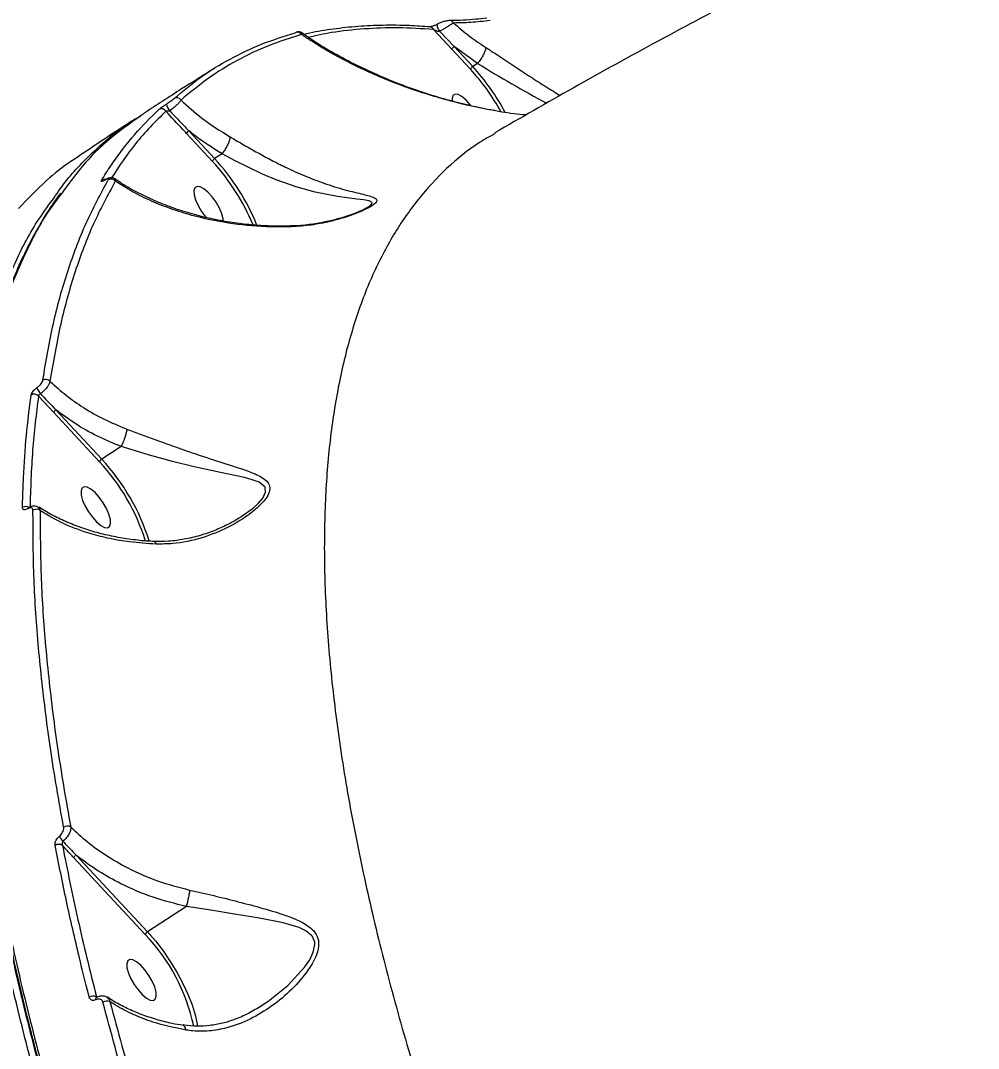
# Model space of a CAD drawing. Header units: millimetres. Extents: x -6521 to 6343, y -6174 to 4868.
# Drawn here: x -3785.7 to -3604.2, y 766 to 960.6 of the extents above; entities that cross this region are included whole.
import ezdxf

# ---------------------------------------------------------------- set-up
doc = ezdxf.new("R2010")
doc.units = ezdxf.units.MM
for name, color, linetype in [('DIKOM_ОБЪЕКТ', 7, 'Continuous'), ('DIKOM_РАЗМЕР_ЗОНА', 7, 'Continuous'), ('DIKOM_РАЗМЕР_ОБЪЕКТА', 7, 'Continuous')]:
    doc.layers.add(name, color=color, linetype=linetype)
doc.styles.add('style1', font='arial.ttf', dxfattribs={"width": 0.8})
doc.dimstyles.new('1-50', dxfattribs={"dimtxt": 300, "dimasz": 200, "dimexe": 100, "dimexo": 0, "dimgap": 100, "dimtad": 1, "dimtxsty": 'style1', "dimcen": 200, "dimclrd": 7, "dimclre": 7, "dimclrt": 7, "dimadec": 1, "dimazin": 2, "dimtfac": 1, "dimtmove": 0, "dimatfit": 2, "dimfxl": 0, "dimlwd": 25, "dimlwe": 18, "dimarcsym": 0})

# ---------------------------------------------------------------- blocks, each defined once
blk = doc.blocks.new('*D12')
at = {"layer": 'Defpoints', "color": 0, "transparency": 16777216}
for p in [(918.99, 3251.45), (5268.57, 3251.45), (-3684.78, -1936.75)]:
    blk.add_point(p, dxfattribs=at)
at = {"layer": 'DIKOM_РАЗМЕР_ОБЪЕКТА', "color": 7, "lineweight": 18, "transparency": 16777216}
for p, q in [((918.99, 3251.45), (5368.57, 3251.45)), ((-3684.78, -1936.75), (5368.57, -1936.75))]:
    blk.add_line(p, q, dxfattribs=at)
at = {"layer": 'DIKOM_РАЗМЕР_ОБЪЕКТА', "color": 7, "lineweight": 25, "transparency": 16777216}
blk.add_line((5268.57, -1736.75), (5268.57, 3051.45), dxfattribs=at)
at = {"layer": 'DIKOM_РАЗМЕР_ОБЪЕКТА', "color": 7, "transparency": 16777216}
for points in [[(5235.23, 3051.45), (5301.9, 3051.45), (5268.57, 3251.45)], [(5235.23, -1736.75), (5301.9, -1736.75), (5268.57, -1936.75)]]:
    blk.add_solid(points, dxfattribs=at)
at = {"layer": 'DIKOM_РАЗМЕР_ОБЪЕКТА', "color": 7, "transparency": 16777216, "insert": (5015.39, 711.25), "char_height": 300, "attachment_point": 5, "rotation": 90, "style": 'style1'}
blk.add_mtext('5150', dxfattribs=at)
blk = doc.blocks.new('*D13')
at = {"layer": 'Defpoints', "color": 0, "transparency": 16777216}
for p in [(1683.24, 4867.99), (-4359.52, -3960.36), (6242.61, -3960.36)]:
    blk.add_point(p, dxfattribs=at)
at = {"layer": 'DIKOM_РАЗМЕР_ЗОНА', "color": 7, "lineweight": 18, "transparency": 16777216}
for p, q in [((1683.24, 4867.99), (6342.61, 4867.99)), ((-4359.52, -3960.36), (6342.61, -3960.36))]:
    blk.add_line(p, q, dxfattribs=at)
at = {"layer": 'DIKOM_РАЗМЕР_ЗОНА', "color": 7, "lineweight": 25, "transparency": 16777216}
blk.add_line((6242.61, 4667.99), (6242.61, -3760.36), dxfattribs=at)
at = {"layer": 'DIKOM_РАЗМЕР_ЗОНА', "color": 7, "transparency": 16777216}
for points in [[(6209.28, 4667.99), (6275.95, 4667.99), (6242.61, 4867.99)], [(6209.28, -3760.36), (6275.95, -3760.36), (6242.61, -3960.36)]]:
    blk.add_solid(points, dxfattribs=at)
at = {"layer": 'DIKOM_РАЗМЕР_ЗОНА', "color": 7, "transparency": 16777216, "insert": (5989.44, 630.24), "char_height": 300, "attachment_point": 5, "rotation": 90, "style": 'style1'}
blk.add_mtext('8850', dxfattribs=at)

msp = doc.modelspace()

# ---------------------------------------------------------------- linework, layer by layer
at = {"layer": 'DIKOM_ОБЪЕКТ', "color": 7, "linetype": 'Continuous', "lineweight": 15}
for p, q in [((-3706.834, 959.875), (-3706.826, 959.879)), ((-3703.98, 955.178), (-3707.461, 958.94)), ((-3706.282, 958.54), (-3703.569, 955.703)), ((-3699.139, 952.512), (-3703.569, 955.703)), ((-3703.569, 955.703), (-3700.05, 951.92)), ((-3700.461, 951.395), (-3703.98, 955.178)), ((-3699.139, 952.512), (-3700.05, 951.92)), ((-3699.136, 952.514), (-3699.139, 952.512)), ((-3763.942, 942.004), (-3764.315, 941.76)), ((-3749.339, 933.956), (-3754.242, 939.225)), ((-3753.831, 939.75), (-3748.929, 934.48)), ((-3747.537, 935.384), (-3748.929, 934.48)), ((-3747.534, 935.387), (-3747.537, 935.384)), ((-3719.867, 925.311), (-3719.763, 925.384)), ((-3779.417, 886.385), (-3782.318, 889.523)), ((-3770.74, 877.057), (-3779.417, 886.385)), ((-3779.007, 886.909), (-3770.329, 877.581)), ((-3766.65, 879.972), (-3770.329, 877.581)), ((-3784.189, 868.398), (-3784.179, 868.404)), ((-3762.081, 787.562), (-3775.6, 802.093)), ((-3775.189, 802.618), (-3761.671, 788.086)), ((-3754.295, 792.878), (-3761.671, 788.086)), ((-3771.329, 775.766), (-3771.271, 775.722)), ((-3771.329, 775.766), (-3771.283, 775.68)), ((-3740.042, 774.144), (-3739.875, 774.244))]:
    msp.add_line(p, q, dxfattribs=at)
at = {"layer": 'DIKOM_ОБЪЕКТ', "color": 7, "linetype": 'Continuous', "lineweight": 15, "flags": 128}
for points in [[(-3704.318, 960.606), (-3704.345, 960.608), (-3704.378, 960.609)], [(-3733.709, 958.293), (-3733.552, 958.371), (-3733.484, 958.393)], [(-3700.372, 944.507), (-3700.516, 944.689), (-3701.313, 945.565), (-3702.098, 946.217), (-3702.808, 946.591), (-3703.385, 946.657), (-3703.781, 946.41), (-3703.966, 945.87), (-3703.968, 945.412)], [(-3719.763, 925.384), (-3719.259, 925.741), (-3719.076, 926.189), (-3719.691, 926.51), (-3720.726, 926.683), (-3722.018, 926.825), (-3725.671, 927.295), (-3729.889, 928.125), (-3733.469, 929.127), (-3737.259, 930.472), (-3739.848, 931.554), (-3742.472, 932.77), (-3745.034, 934.061), (-3747.533, 935.387), (-3747.534, 935.387), (-3747.534, 935.387)], [(-3769.713, 930.414), (-3769.669, 930.458), (-3769.633, 930.483)], [(-3747.236, 922.601), (-3747.287, 923.064), (-3747.552, 924.038), (-3748.019, 925.12), (-3748.651, 926.22), (-3749.395, 927.25), (-3750.192, 928.126), (-3750.977, 928.777), (-3751.687, 929.151), (-3752.263, 929.217), (-3752.66, 928.971), (-3752.845, 928.431), (-3752.803, 927.641), (-3752.538, 926.667), (-3752.071, 925.585), (-3751.439, 924.485), (-3750.695, 923.455), (-3750.549, 923.279)], [(-3743.91, 866.693), (-3741.652, 868.319), (-3740.641, 869.244), (-3739.823, 870.201), (-3739.272, 871.326), (-3739.391, 872.265), (-3740.517, 873.185), (-3741.814, 873.679), (-3743.305, 874.077), (-3747.792, 875.047), (-3752.784, 876.112), (-3756.944, 877.135), (-3761.253, 878.324), (-3763.955, 879.135), (-3766.643, 879.976), (-3766.645, 879.977), (-3766.645, 879.977)], [(-3769.804, 864.655), (-3769.227, 864.589), (-3768.831, 864.836), (-3768.646, 865.376), (-3768.687, 866.165), (-3768.953, 867.14), (-3769.42, 868.221), (-3770.051, 869.321), (-3770.796, 870.351), (-3771.593, 871.227), (-3772.378, 871.878), (-3773.087, 872.252), (-3773.664, 872.319), (-3774.061, 872.072), (-3774.246, 871.532), (-3774.204, 870.743), (-3773.938, 869.768), (-3773.471, 868.687), (-3772.84, 867.587), (-3772.095, 866.557), (-3771.299, 865.681), (-3770.513, 865.029), (-3769.804, 864.655)], [(-3739.875, 774.244), (-3738.841, 774.864), (-3735.067, 777.884), (-3731.846, 781.422), (-3730.925, 782.793), (-3730.238, 784.225), (-3729.95, 785.672), (-3729.979, 786.092), (-3730.419, 787.185), (-3730.591, 787.404), (-3731.644, 788.25), (-3732.948, 788.864), (-3735.926, 789.746), (-3740.409, 790.655), (-3745.155, 791.445), (-3749.684, 792.171), (-3754.285, 792.884), (-3754.289, 792.884), (-3754.289, 792.884)], [(-3761.671, 788.086), (-3760.168, 786.358), (-3758.714, 784.475), (-3757.339, 782.478), (-3756.075, 780.409), (-3754.947, 778.315), (-3753.981, 776.24), (-3753.198, 774.23), (-3752.614, 772.328), (-3752.242, 770.575), (-3752.18, 770.135)], [(-3761.145, 775.16), (-3760.568, 775.094), (-3760.172, 775.341), (-3759.987, 775.881), (-3760.029, 776.67), (-3760.294, 777.645), (-3760.761, 778.726), (-3761.392, 779.826), (-3762.137, 780.856), (-3762.934, 781.732), (-3763.719, 782.383), (-3764.428, 782.757), (-3765.005, 782.824), (-3765.402, 782.577), (-3765.587, 782.037), (-3765.545, 781.248), (-3765.28, 780.273), (-3764.812, 779.192), (-3764.181, 778.092), (-3763.437, 777.062), (-3762.64, 776.186), (-3761.855, 775.534), (-3761.145, 775.16)], [(-3771.406, 775.216), (-3771.41, 775.371), (-3771.39, 775.502), (-3771.347, 775.605), (-3771.282, 775.675), (-3771.258, 775.689)]]:
    msp.add_lwpolyline(points, dxfattribs=at)
at = {"layer": 'DIKOM_ОБЪЕКТ', "color": 7, "linetype": 'Continuous', "lineweight": 15}
for centre, radius, start, end in [((-3704.844, 959.916), 1.99, 181.17593, 223.73171), ((-3704.415, 959.764), 0.847, 27.37524, 83.4336), ((-3733.255, 957.484), 0.938, 31.52337, 104.16587), ((-3708.248, 958.56), 0.874, 25.7736, 83.33027), ((-3703.128, 954.934), 0.886, 119.87523, 164.02226), ((-3699.609, 951.152), 0.886, 119.86768, 164.02981), ((-3732.087, 922.682), 43.373, 28.26204, 42.38437), ((-3582.393, 1140.646), 221.41, 238.17879, 242.0916), ((-3731.396, 923.143), 41.895, 28.83076, 42.40369), ((-3756.116, 945.005), 0.988, 34.91862, 120.12569), ((-3755.735, 945.177), 2.363, 188.75673, 223.99117), ((-3759, 942.928), 0.994, 32.71398, 120.12999), ((-3753.39, 938.982), 0.886, 119.86072, 164.03677), ((-3748.489, 933.713), 0.885, 119.83504, 164.06245), ((-3780.016, 905.9), 42.229, 22.18057, 42.5944), ((-3779.722, 906.087), 41.228, 22.56908, 42.52863), ((-3769.85, 929.561), 0.967, 78.77965, 121.65721), ((-3768.563, 929.54), 1.036, 38.37053, 120.19667), ((-3780.912, 891.548), 1.115, 45.2316, 121.09315), ((-3783.133, 888.762), 1.115, 42.98661, 121.27329), ((-3779.829, 891.976), 2.908, 197.3531, 224.09452), ((-3778.566, 886.141), 0.886, 119.86768, 164.02981), ((-3769.888, 876.813), 0.886, 119.86474, 164.03275), ((-3799.242, 850.491), 38.963, 17.25641, 42.98666), ((-3799.892, 850.089), 40.37, 17.22262, 42.92238), ((-3784.715, 867.411), 1.169, 59.22243, 121.54512), ((-3784.019, 868.135), 0.314, 122.89813, 174.30462), ((-3782.736, 866.942), 1.158, 49.34267, 121.79983), ((-3776.839, 806.823), 1.272, 59.37242, 123.50112), ((-3775.44, 807.472), 3.179, 204.18687, 225.3716), ((-3778.446, 803.378), 1.256, 57.00832, 123.96737), ((-3774.748, 801.85), 0.886, 119.86386, 164.03363), ((-3761.23, 787.319), 0.885, 119.84809, 164.06555), ((-3788, 762.714), 35.906, 12.06916, 43.79077), ((-3771.949, 774.601), 1.32, 62.00885, 124.73079), ((-3769.339, 773.623), 1.355, 65.1888, 124.28502)]:
    msp.add_arc(centre, radius, start, end, dxfattribs=at)
for points, knots in [([(-3286.919, 1077.069), (-3288.065, 1076.946), (-3295.051, 1076.195), (-3307.86, 1074.511), (-3325.344, 1072), (-3342.809, 1069.15), (-3360.251, 1065.994), (-3377.666, 1062.524), (-3395.049, 1058.743), (-3412.395, 1054.651), (-3429.699, 1050.25), (-3446.957, 1045.54), (-3464.165, 1040.522), (-3481.316, 1035.197), (-3498.407, 1029.566), (-3515.433, 1023.631), (-3532.39, 1017.393), (-3549.271, 1010.853), (-3566.073, 1004.013), (-3582.791, 996.875), (-3599.42, 989.44), (-3615.956, 981.71), (-3632.394, 973.687), (-3648.729, 965.375), (-3664.954, 956.769), (-3680.685, 948.112), (-3690.943, 942.191), (-3695.881, 939.342)], [0, 0, 0, 0, 0.0080362, 0.0490173, 0.0900369, 0.131096, 0.172195, 0.213335, 0.2545162, 0.2957394, 0.3370053, 0.3783136, 0.4196653, 0.4610597, 0.5024977, 0.543979, 0.5855033, 0.6270709, 0.6686811, 0.7103338, 0.7520284, 0.7937648, 0.8355422, 0.8773598, 0.9192175, 0.9611138, 1, 1, 1, 1]), ([(-3708.148, 959.4), (-3709.449, 959.497), (-3712.459, 959.723), (-3717.008, 959.75), (-3721.813, 959.543), (-3726.44, 959.03), (-3729.823, 958.505), (-3731.616, 958.065), (-3731.972, 957.977)], [0, 0, 0, 0, 0.1527545, 0.3533166, 0.5531637, 0.7520657, 0.9507963, 1, 1, 1, 1]), ([(-3706.834, 959.876), (-3706.899, 959.841), (-3707.049, 959.76), (-3707.318, 959.643), (-3707.63, 959.531), (-3707.928, 959.452), (-3708.134, 959.429), (-3708.15, 959.43), (-3708.156, 959.43)], [0, 0, 0, 0, 0.1050319, 0.2418309, 0.4136102, 0.6312991, 0.8626528, 1, 1, 1, 1]), ([(-3704.378, 960.598), (-3704.438, 960.601), (-3704.743, 960.618), (-3705.27, 960.506), (-3705.999, 960.275), (-3706.546, 960.042), (-3706.802, 959.887), (-3706.868, 959.847)], [0, 0, 0, 0, 0.0842834, 0.4266698, 0.6937864, 0.9216424, 1, 1, 1, 1]), ([(-3703.663, 960.154), (-3703.854, 960.046), (-3704.205, 959.849), (-3704.955, 959.387), (-3705.653, 958.948), (-3706.069, 958.679), (-3706.282, 958.54)], [0, 0, 0, 0, 0.3312253, 0.6078014, 0.7983002, 1, 1, 1, 1]), ([(-3697.387, 961.095), (-3698.094, 961.007), (-3699.68, 960.81), (-3701.863, 960.658), (-3703.472, 960.589), (-3704.204, 960.616), (-3704.319, 960.62)], [0, 0, 0, 0, 0.2689534, 0.6038972, 0.9381699, 1, 1, 1, 1]), ([(-3696.722, 960.628), (-3697.997, 960.482), (-3700.565, 960.188), (-3702.625, 960.165), (-3703.663, 960.154)], [0, 0, 0, 0, 0.4964841, 1, 1, 1, 1]), ([(-3703.663, 960.154), (-3702.712, 959.327), (-3700.802, 957.665), (-3698.643, 956.235), (-3697.559, 955.516)], [0, 0, 0, 0, 0.4978651, 1, 1, 1, 1]), ([(-3756.612, 945.859), (-3754.944, 947.254), (-3751.608, 950.043), (-3746.058, 953.43), (-3740.145, 956.275), (-3735.855, 957.62), (-3733.709, 958.293)], [0, 0, 0, 0, 0.2490974, 0.4981939, 0.7490962, 1, 1, 1, 1]), ([(-3732.455, 957.974), (-3734.581, 957.308), (-3738.831, 955.977), (-3744.72, 953.153), (-3750.276, 949.773), (-3753.63, 946.971), (-3755.306, 945.57)], [0, 0, 0, 0, 0.2490977, 0.4981939, 0.749097, 1, 1, 1, 1]), ([(-3732.378, 958.274), (-3732.45, 958.319), (-3732.602, 958.415), (-3732.852, 958.467), (-3733.089, 958.472), (-3733.29, 958.445), (-3733.417, 958.407), (-3733.482, 958.387)], [0, 0, 0, 0, 0.1647301, 0.3477485, 0.5304435, 0.7588701, 1, 1, 1, 1]), ([(-3732.386, 958.264), (-3732.362, 958.223), (-3732.328, 958.166), (-3732.428, 958.015), (-3732.455, 957.974)], [0, 0, 0, 0, 0.7250645, 1, 1, 1, 1]), ([(-3695.722, 943.523), (-3697.33, 943.815), (-3700.933, 944.468), (-3707.453, 946.196), (-3715.173, 948.781), (-3723.343, 952.44), (-3728.97, 955.631), (-3731.862, 957.575), (-3732.455, 957.974)], [0, 0, 0, 0, 0.1129125, 0.2529155, 0.4820056, 0.7116974, 0.9408601, 1, 1, 1, 1]), ([(-3695.872, 943.562), (-3695.949, 943.574), (-3697.54, 943.824), (-3700.586, 944.494), (-3705.037, 945.608), (-3709.48, 946.971), (-3713.915, 948.557), (-3718.309, 950.377), (-3722.64, 952.413), (-3726.789, 954.651), (-3730.057, 956.607), (-3731.823, 957.865), (-3732.385, 958.266)], [0, 0, 0, 0, 0.0053435, 0.1105493, 0.2189632, 0.3318365, 0.4484647, 0.5684603, 0.6923324, 0.8185671, 0.9423154, 1, 1, 1, 1]), ([(-3707.461, 958.94), (-3709.712, 959.072), (-3714.216, 959.336), (-3720.645, 959.092), (-3726.336, 958.505), (-3729.746, 957.757), (-3731.201, 957.437)], [0, 0, 0, 0, 0.2664144, 0.5328282, 0.8007074, 1, 1, 1, 1]), ([(-3706.282, 958.54), (-3706.319, 958.533), (-3706.38, 958.521), (-3706.517, 958.525), (-3706.733, 958.564), (-3707.051, 958.685), (-3707.299, 958.826), (-3707.437, 958.924), (-3707.461, 958.94)], [0, 0, 0, 0, 0.0726868, 0.1228247, 0.2789793, 0.5490054, 0.9247486, 1, 1, 1, 1]), ([(-3697.559, 955.516), (-3697.561, 955.492), (-3697.569, 955.415), (-3697.616, 955.158), (-3697.773, 954.67), (-3698.118, 953.956), (-3698.587, 953.185), (-3698.945, 952.747), (-3699.136, 952.514)], [0, 0, 0, 0, 0.0343075, 0.1060963, 0.3220731, 0.5380495, 0.7540088, 1, 1, 1, 1]), ([(-3697.559, 955.516), (-3697.237, 955.311), (-3695.93, 954.476), (-3693.565, 952.924), (-3690.519, 950.904), (-3687.57, 948.98), (-3685.181, 947.443), (-3683.895, 946.702), (-3683.464, 946.454)], [0, 0, 0, 0, 0.0678161, 0.2756798, 0.4836923, 0.6899074, 0.8962549, 1, 1, 1, 1]), ([(-3749.076, 951.494), (-3751.118, 950.223), (-3755.552, 947.462), (-3759.936, 944.61), (-3762.301, 943.071)], [0, 0, 0, 0, 0.4604154, 1, 1, 1, 1]), ([(-3759.499, 943.788), (-3759.484, 943.802), (-3759.414, 943.865), (-3759.221, 944.019), (-3758.88, 944.269), (-3758.483, 944.546), (-3758.209, 944.727), (-3758.071, 944.817)], [0, 0, 0, 0, 0.0733819, 0.3225519, 0.5550548, 0.7773773, 1, 1, 1, 1]), ([(-3758.071, 944.817), (-3757.932, 944.908), (-3757.654, 945.091), (-3757.251, 945.371), (-3756.902, 945.625), (-3756.702, 945.781), (-3756.629, 945.845), (-3756.612, 945.859)], [0, 0, 0, 0, 0.2210875, 0.4418526, 0.6744858, 0.9251375, 1, 1, 1, 1]), ([(-3755.306, 945.57), (-3755.324, 945.536), (-3755.403, 945.389), (-3755.666, 945.054), (-3756.168, 944.549), (-3756.777, 944.019), (-3757.215, 943.697), (-3757.436, 943.535)], [0, 0, 0, 0, 0.0734884, 0.3198093, 0.5507439, 0.7734057, 1, 1, 1, 1]), ([(-3755.306, 945.57), (-3754.019, 944.392), (-3751.206, 941.817), (-3747.853, 939.735), (-3746.034, 938.606)], [0, 0, 0, 0, 0.4574522, 1, 1, 1, 1]), ([(-3779.637, 926.637), (-3778.875, 927.759), (-3776.408, 931.392), (-3771.335, 936.415), (-3766.512, 940.588), (-3763.437, 942.258), (-3762.928, 942.535)], [0, 0, 0, 0, 0.1667558, 0.5398678, 0.9238164, 1, 1, 1, 1]), ([(-3762.266, 943.018), (-3764.286, 941.623), (-3768.634, 938.619), (-3773.811, 933.566), (-3776.7, 929.559), (-3777.831, 927.991)], [0, 0, 0, 0, 0.3453645, 0.7436835, 1, 1, 1, 1]), ([(-3770.358, 930.384), (-3770.219, 930.61), (-3769.521, 931.737), (-3767.52, 934.75), (-3764.157, 939.164), (-3761.053, 942.246), (-3759.499, 943.788)], [0, 0, 0, 0, 0.0441417, 0.2207211, 0.6100168, 1, 1, 1, 1]), ([(-3758.164, 943.465), (-3760.146, 941.491), (-3763.903, 937.748), (-3766.995, 933.07), (-3768.456, 930.859)], [0, 0, 0, 0, 0.5273781, 1, 1, 1, 1]), ([(-3757.436, 943.535), (-3757.483, 943.516), (-3757.537, 943.493), (-3757.654, 943.46), (-3757.79, 943.434), (-3757.969, 943.427), (-3758.091, 943.443), (-3758.15, 943.461), (-3758.164, 943.465)], [0, 0, 0, 0, 0.1598946, 0.1864616, 0.3963496, 0.6399267, 0.9172005, 1, 1, 1, 1]), ([(-3754.242, 939.225), (-3754.471, 939.473), (-3755.779, 940.882), (-3757.086, 942.298), (-3758.164, 943.465)], [0, 0, 0, 0, 0.1757224, 1, 1, 1, 1]), ([(-3757.436, 943.535), (-3756.474, 942.512), (-3755.281, 941.243), (-3754.067, 939.992), (-3753.831, 939.75)], [0, 0, 0, 0, 0.8058675, 1, 1, 1, 1]), ([(-3689.955, 942.736), (-3691.51, 942.885), (-3693.478, 943.073), (-3695.333, 943.445), (-3695.722, 943.523)], [0, 0, 0, 0, 0.7903827, 1, 1, 1, 1]), ([(-3764.537, 941.614), (-3766.723, 940.198), (-3770.227, 937.929), (-3773.68, 935.589), (-3774.979, 934.71)], [0, 0, 0, 0, 0.6239496, 1, 1, 1, 1]), ([(-3747.537, 935.384), (-3749.45, 936.596), (-3751.627, 937.974), (-3753.592, 939.557), (-3753.831, 939.75)], [0, 0, 0, 0, 0.8785885, 1, 1, 1, 1]), ([(-3746.034, 938.606), (-3746.033, 938.585), (-3746.027, 938.452), (-3746.077, 938.11), (-3746.281, 937.489), (-3746.625, 936.756), (-3747.06, 936.01), (-3747.376, 935.595), (-3747.534, 935.387)], [0, 0, 0, 0, 0.0319352, 0.2048397, 0.4036301, 0.602423, 0.8011982, 1, 1, 1, 1]), ([(-3746.034, 938.606), (-3745.935, 938.548), (-3745.052, 938.037), (-3743.313, 937.027), (-3740.764, 935.582), (-3738.138, 934.165), (-3735.107, 932.641), (-3731.747, 931.129), (-3727.926, 929.67), (-3724.134, 928.511), (-3721.308, 927.847), (-3719.562, 927.411), (-3718.581, 927.084), (-3718.079, 926.676), (-3718.355, 926.081), (-3719.503, 925.26), (-3721.614, 924.257), (-3724.428, 923.252), (-3727.612, 922.409), (-3731.088, 921.773), (-3733.57, 921.628), (-3734.818, 921.555)], [0, 0, 0, 0, 0.0056307, 0.0501945, 0.096021, 0.1433431, 0.1917791, 0.2623059, 0.3349984, 0.4257388, 0.5191885, 0.5587275, 0.5987861, 0.6438221, 0.6799314, 0.716075, 0.7691291, 0.8232015, 0.8784515, 0.9388509, 1, 1, 1, 1]), ([(-3695.806, 939.211), (-3696.808, 938.668), (-3700.136, 936.866), (-3705.017, 932.755), (-3710.459, 926.949), (-3715.134, 920.195), (-3719.164, 912.461), (-3722.493, 903.709), (-3725.098, 893.954), (-3726.919, 883.404), (-3727.968, 872.116), (-3728.274, 860.159), (-3727.841, 847.341), (-3726.638, 833.671), (-3724.65, 819.178), (-3721.92, 804.171), (-3718.473, 788.714), (-3714.348, 772.877), (-3709.481, 756.413), (-3703.857, 739.353), (-3697.476, 721.744), (-3690.473, 703.958), (-3682.883, 686.059), (-3674.755, 668.111), (-3665.964, 649.841), (-3656.51, 631.299), (-3646.414, 612.544), (-3636.622, 595.289), (-3627.319, 579.558), (-3621.469, 570.116), (-3618.541, 565.391)], [0, 0, 0, 0, 0.0161443, 0.0536238, 0.0900464, 0.1264971, 0.1629199, 0.2003996, 0.2379099, 0.2753897, 0.3118389, 0.348316, 0.3847653, 0.4222704, 0.459806, 0.4973111, 0.5338203, 0.5703575, 0.6068668, 0.6444314, 0.6820267, 0.7195915, 0.7561918, 0.7928202, 0.8294208, 0.8670768, 0.9047634, 0.9424195, 0.9711827, 1, 1, 1, 1]), ([(-3774.965, 934.688), (-3775.36, 934.444), (-3777.415, 933.175), (-3781.213, 930.092), (-3784.335, 926.853), (-3786.075, 925.048)], [0, 0, 0, 0, 0.0956336, 0.4962905, 1, 1, 1, 1]), ([(-3781.488, 892.502), (-3780.869, 896.139), (-3779.632, 903.413), (-3776.845, 913.285), (-3773.429, 922.434), (-3770.533, 927.769), (-3769.084, 930.436)], [0, 0, 0, 0, 0.2485958, 0.4971902, 0.7485955, 1, 1, 1, 1]), ([(-3769.713, 930.414), (-3769.835, 930.347), (-3770.076, 930.215), (-3770.318, 930.144), (-3770.44, 930.178), (-3770.414, 930.29), (-3770.364, 930.375), (-3770.358, 930.384)], [0, 0, 0, 0, 0.2148042, 0.4259223, 0.6816861, 0.9641239, 1, 1, 1, 1]), ([(-3769.634, 930.484), (-3769.679, 930.458), (-3769.781, 930.398), (-3769.884, 930.351), (-3769.9, 930.346), (-3769.907, 930.343)], [0, 0, 0, 0, 0.2961322, 0.6777031, 1, 1, 1, 1]), ([(-3767.923, 930.673), (-3768.006, 930.723), (-3768.181, 930.83), (-3768.484, 930.874), (-3768.796, 930.85), (-3769.158, 930.737), (-3769.475, 930.586), (-3769.72, 930.428), (-3769.761, 930.402)], [0, 0, 0, 0, 0.1303466, 0.2748864, 0.4230025, 0.6122154, 0.9350333, 1, 1, 1, 1]), ([(-3769.084, 930.436), (-3769.052, 930.513), (-3768.994, 930.647), (-3769.133, 930.675), (-3769.366, 930.605), (-3769.597, 930.478), (-3769.713, 930.414)], [0, 0, 0, 0, 0.329245, 0.579794, 0.7886465, 1, 1, 1, 1]), ([(-3767.922, 930.654), (-3767.898, 930.646), (-3767.752, 930.599), (-3767.73, 930.4), (-3767.748, 930.214), (-3767.75, 930.184)], [0, 0, 0, 0, 0.1436864, 0.8609105, 1, 1, 1, 1]), ([(-3735.002, 921.707), (-3735.398, 921.693), (-3737.009, 921.638), (-3739.815, 921.751), (-3743.424, 922.047), (-3747.026, 922.565), (-3750.6, 923.289), (-3754.114, 924.223), (-3757.531, 925.361), (-3760.824, 926.697), (-3763.938, 928.23), (-3766.311, 929.568), (-3767.547, 930.443), (-3767.899, 930.692)], [0, 0, 0, 0, 0.0306054, 0.1243226, 0.2205921, 0.3195324, 0.4210961, 0.5250475, 0.6309454, 0.7382894, 0.8472849, 0.956548, 1, 1, 1, 1]), ([(-3767.75, 930.184), (-3769.18, 927.554), (-3772.039, 922.293), (-3775.447, 913.215), (-3778.252, 903.345), (-3779.502, 896.008), (-3780.127, 892.339)], [0, 0, 0, 0, 0.2485945, 0.4971907, 0.7485947, 1, 1, 1, 1]), ([(-3734.818, 921.555), (-3736.264, 921.546), (-3740.206, 921.521), (-3746.455, 922.167), (-3752.429, 923.431), (-3757.221, 924.932), (-3760.978, 926.427), (-3764.532, 928.156), (-3766.678, 929.508), (-3767.75, 930.184)], [0, 0, 0, 0, 0.1128025, 0.3073764, 0.506235, 0.6280296, 0.7498302, 0.8749127, 1, 1, 1, 1]), ([(-3778.152, 927.905), (-3778.598, 927.303), (-3779.928, 925.506), (-3781.942, 922.238), (-3784.208, 918.116), (-3786.283, 913.718), (-3788.179, 909.061), (-3789.888, 904.153), (-3791.402, 899.015), (-3792.715, 893.664), (-3793.826, 888.108), (-3794.736, 882.346), (-3795.446, 876.376), (-3795.957, 870.196), (-3796.27, 863.805), (-3796.384, 857.201), (-3796.3, 850.384), (-3796.017, 843.35), (-3795.535, 836.096), (-3794.855, 828.637), (-3793.979, 821.004), (-3792.91, 813.225), (-3791.65, 805.312), (-3790.199, 797.257), (-3788.557, 789.059), (-3786.724, 780.72), (-3784.701, 772.238), (-3782.488, 763.614), (-3780.085, 754.849), (-3777.491, 745.942), (-3774.707, 736.891), (-3771.734, 727.708), (-3768.581, 718.417), (-3765.258, 709.046), (-3761.772, 699.615), (-3758.123, 690.127), (-3754.312, 680.582), (-3750.339, 670.978), (-3746.204, 661.317), (-3741.908, 651.598), (-3737.45, 641.822), (-3732.83, 631.989), (-3728.049, 622.098), (-3723.107, 612.154), (-3718.018, 602.18), (-3712.796, 592.209), (-3707.454, 582.265), (-3701.998, 572.357), (-3696.426, 562.482), (-3690.74, 552.641), (-3684.937, 542.832), (-3679.02, 533.057), (-3672.987, 523.317), (-3666.843, 513.608), (-3660.574, 503.941), (-3656.093, 497.126), (-3653.677, 493.556), (-3653.418, 493.172)], [0, 0, 0, 0, 0.009314, 0.027793, 0.0463396, 0.0649743, 0.0837159, 0.1025568, 0.1213784, 0.1400951, 0.1587398, 0.1773321, 0.1958914, 0.2144377, 0.2329913, 0.2515655, 0.2701811, 0.2888583, 0.307618, 0.3264755, 0.345328, 0.3640495, 0.3827102, 0.4013252, 0.4199094, 0.438478, 0.4570463, 0.4756264, 0.4942311, 0.5128756, 0.5315751, 0.5503443, 0.5691365, 0.5878684, 0.6065359, 0.6251542, 0.6437379, 0.6623023, 0.6808622, 0.6994313, 0.718021, 0.7366462, 0.7553218, 0.7740631, 0.7928534, 0.811606, 0.8302854, 0.848912, 0.8675001, 0.8860652, 0.9046218, 0.9231847, 0.9417639, 0.9603743, 0.979031, 0.9977482, 1, 1, 1, 1]), ([(-3777.831, 927.991), (-3778.535, 927.088), (-3781.123, 923.775), (-3784.764, 916.921), (-3788.705, 907.562), (-3791.751, 897.219), (-3793.99, 886.056), (-3795.442, 873.868), (-3796.072, 860.659), (-3795.856, 846.449), (-3794.813, 831.727), (-3793, 816.594), (-3790.488, 801.151), (-3787.216, 784.966), (-3783.164, 768.061), (-3778.327, 750.476), (-3772.737, 732.35), (-3766.395, 713.73), (-3759.319, 694.67), (-3751.477, 675.105), (-3742.862, 655.082), (-3733.487, 634.661), (-3723.558, 614.291), (-3713.123, 594.041), (-3702.238, 573.976), (-3690.726, 553.769), (-3678.602, 533.484), (-3665.887, 513.198), (-3653.67, 494.525), (-3645.577, 482.76), (-3641.999, 477.558)], [0, 0, 0, 0, 0.0140764, 0.0516774, 0.0892478, 0.1257578, 0.1622958, 0.1988057, 0.2363761, 0.2739771, 0.3115474, 0.3467428, 0.3819632, 0.4171586, 0.4533004, 0.4894695, 0.5256115, 0.5621214, 0.5986595, 0.6351694, 0.6727399, 0.710341, 0.7479115, 0.7844214, 0.8209595, 0.8574696, 0.8950401, 0.9326411, 0.9702116, 1, 1, 1, 1]), ([(-3789.263, 908.716), (-3788.521, 910.545), (-3786.522, 915.472), (-3783.384, 921.558), (-3780.622, 925.303), (-3779.637, 926.637)], [0, 0, 0, 0, 0.2752979, 0.7416941, 1, 1, 1, 1]), ([(-3719.745, 925.359), (-3719.765, 925.344), (-3719.853, 925.28), (-3720.25, 925.047), (-3720.955, 924.696), (-3722.002, 924.247), (-3723.399, 923.729), (-3725.202, 923.155), (-3727.509, 922.56), (-3730.278, 922.05), (-3732.852, 921.736), (-3734.459, 921.721), (-3734.991, 921.717)], [0, 0, 0, 0, 0.0165878, 0.0704799, 0.1358102, 0.2145949, 0.3091338, 0.4222213, 0.5584838, 0.7313912, 0.9111547, 1, 1, 1, 1]), ([(-3734.818, 921.555), (-3734.829, 921.571), (-3734.888, 921.658), (-3734.95, 921.663), (-3735.001, 921.667)], [0, 0, 0, 0, 0.1778751, 1, 1, 1, 1]), ([(-3464.592, 282.072), (-3467.355, 284.182), (-3474.798, 289.866), (-3487.089, 299.897), (-3501.459, 312.351), (-3516.074, 325.798), (-3530.891, 340.214), (-3545.862, 355.577), (-3560.658, 371.548), (-3575.232, 388.057), (-3589.543, 405.025), (-3603.824, 422.729), (-3618.023, 441.138), (-3632.089, 460.204), (-3645.711, 479.506), (-3658.852, 498.974), (-3671.489, 518.532), (-3683.827, 538.501), (-3695.808, 558.826), (-3707.382, 579.445), (-3718.294, 599.903), (-3728.522, 620.134), (-3738.06, 640.078), (-3747.062, 660.06), (-3755.475, 680.011), (-3763.253, 699.858), (-3770.225, 719.165), (-3776.386, 737.879), (-3781.749, 755.959), (-3786.402, 773.702), (-3790.297, 791.028), (-3793.402, 807.866), (-3795.552, 823.168), (-3796.882, 837.009), (-3797.527, 849.487), (-3797.562, 861.403), (-3796.976, 872.715), (-3795.781, 883.304), (-3793.984, 893.122), (-3791.893, 901.27), (-3790.244, 905.978), (-3789.572, 907.895)], [0, 0, 0, 0, 0.0156521, 0.042168, 0.0687043, 0.0952203, 0.1225063, 0.1498146, 0.1771007, 0.2036166, 0.2301528, 0.2566687, 0.2839547, 0.3112631, 0.3385491, 0.365065, 0.3916013, 0.4181172, 0.4454032, 0.4727115, 0.4999976, 0.5265134, 0.5530497, 0.5795656, 0.6068516, 0.6341599, 0.661446, 0.6879618, 0.714498, 0.7410139, 0.7682999, 0.7956082, 0.8228942, 0.8459724, 0.8690775, 0.8921826, 0.9155066, 0.9388306, 0.9615639, 0.9843486, 1, 1, 1, 1]), ([(-3788.185, 907.646), (-3788.855, 905.733), (-3790.659, 900.579), (-3792.951, 891.387), (-3794.854, 879.872), (-3795.96, 867.336), (-3796.243, 853.798), (-3795.679, 839.276), (-3794.281, 824.092), (-3792.073, 808.313), (-3789.098, 792.017), (-3785.306, 774.941), (-3780.676, 757.11), (-3775.203, 738.569), (-3769.008, 719.727), (-3762.13, 700.655), (-3754.62, 681.428), (-3746.356, 661.733), (-3737.335, 641.62), (-3727.571, 621.151), (-3717.278, 600.774), (-3706.504, 580.559), (-3695.305, 560.57), (-3683.507, 540.473), (-3671.091, 520.363), (-3661.099, 504.721), (-3655.169, 495.974), (-3653.706, 493.816)], [0, 0, 0, 0, 0.0243372, 0.0655682, 0.1068308, 0.1480618, 0.1904904, 0.2329536, 0.2753822, 0.3166132, 0.3578759, 0.399107, 0.4415355, 0.4839988, 0.5264273, 0.5676585, 0.6089212, 0.6501522, 0.6925809, 0.7350441, 0.7774728, 0.8187039, 0.8599665, 0.9011976, 0.9436262, 0.9860895, 1, 1, 1, 1]), ([(-3782.604, 891.108), (-3782.471, 891.212), (-3782.205, 891.421), (-3781.861, 891.789), (-3781.609, 892.147), (-3781.509, 892.38), (-3781.491, 892.485), (-3781.488, 892.502)], [0, 0, 0, 0, 0.2376853, 0.4754823, 0.7137172, 0.9520305, 1, 1, 1, 1]), ([(-3780.127, 892.339), (-3780.131, 892.309), (-3780.157, 892.13), (-3780.311, 891.732), (-3780.713, 891.118), (-3781.268, 890.487), (-3781.701, 890.13), (-3781.917, 889.952)], [0, 0, 0, 0, 0.0479781, 0.2861534, 0.5242723, 0.7620802, 1, 1, 1, 1]), ([(-3780.127, 892.339), (-3780.091, 892.305), (-3779.127, 891.371), (-3777.102, 889.61), (-3773.703, 887.214), (-3769.874, 885.027), (-3767.013, 883.863), (-3765.573, 883.278)], [0, 0, 0, 0, 0.0088969, 0.2417856, 0.477277, 0.7368213, 1, 1, 1, 1]), ([(-3785.327, 868.408), (-3785.319, 868.789), (-3785.277, 870.692), (-3785.102, 875.318), (-3784.652, 882.13), (-3784.026, 887.186), (-3783.712, 889.715)], [0, 0, 0, 0, 0.0507693, 0.2538549, 0.6266994, 1, 1, 1, 1]), ([(-3782.318, 889.523), (-3782.729, 886.138), (-3783.554, 879.362), (-3783.803, 871.968), (-3783.928, 868.266)], [0, 0, 0, 0, 0.4994501, 1, 1, 1, 1]), ([(-3783.712, 889.715), (-3783.709, 889.733), (-3783.692, 889.839), (-3783.593, 890.073), (-3783.343, 890.43), (-3783.001, 890.798), (-3782.737, 891.005), (-3782.604, 891.108)], [0, 0, 0, 0, 0.0489664, 0.2870996, 0.5249833, 0.7625417, 1, 1, 1, 1]), ([(-3781.917, 889.952), (-3781.963, 889.919), (-3782.054, 889.853), (-3782.175, 889.739), (-3782.267, 889.63), (-3782.307, 889.559), (-3782.316, 889.528), (-3782.318, 889.523)], [0, 0, 0, 0, 0.2368513, 0.4743516, 0.7125851, 0.9509596, 1, 1, 1, 1]), ([(-3781.917, 889.952), (-3781.083, 889.069), (-3780.119, 888.049), (-3779.139, 887.045), (-3779.007, 886.909)], [0, 0, 0, 0, 0.8649533, 1, 1, 1, 1]), ([(-3766.65, 879.972), (-3768.156, 880.589), (-3771.19, 881.832), (-3775.338, 884.176), (-3777.81, 886.018), (-3779.007, 886.909)], [0, 0, 0, 0, 0.3372065, 0.679135, 1, 1, 1, 1]), ([(-3765.573, 883.278), (-3765.575, 883.253), (-3765.583, 883.143), (-3765.627, 882.834), (-3765.763, 882.255), (-3766.009, 881.476), (-3766.316, 880.669), (-3766.535, 880.207), (-3766.645, 879.977)], [0, 0, 0, 0, 0.0350473, 0.1552744, 0.3664462, 0.5776397, 0.788818, 1, 1, 1, 1]), ([(-3765.573, 883.278), (-3764.675, 882.939), (-3762.859, 882.255), (-3759.58, 881.029), (-3755.777, 879.657), (-3751.267, 878.127), (-3746.661, 876.661), (-3743.143, 875.54), (-3740.891, 874.621), (-3739.499, 873.872), (-3738.533, 872.926), (-3738.403, 871.654), (-3739.109, 870.11), (-3740.833, 868.26), (-3743.397, 866.331), (-3746.888, 864.319), (-3751.362, 862.53), (-3755.998, 861.525), (-3758.943, 861.493), (-3759.983, 861.481)], [0, 0, 0, 0, 0.0443358, 0.0895881, 0.1599531, 0.2324642, 0.322498, 0.4152107, 0.4503604, 0.4859284, 0.5329416, 0.5664249, 0.5998042, 0.6530977, 0.7102646, 0.7686649, 0.8578763, 0.9497899, 1, 1, 1, 1]), ([(-3766.645, 879.977), (-3766.646, 879.975), (-3766.647, 879.974), (-3766.649, 879.972), (-3766.65, 879.972)], [0, 0, 0, 0, 0.6707931, 1, 1, 1, 1]), ([(-3784.331, 868.166), (-3784.476, 868.102), (-3784.757, 867.977), (-3785.08, 867.986), (-3785.292, 868.121), (-3785.316, 868.313), (-3785.327, 868.408)], [0, 0, 0, 0, 0.2592503, 0.5021779, 0.7511567, 1, 1, 1, 1]), ([(-3783.346, 867.926), (-3783.358, 868.02), (-3783.383, 868.21), (-3783.592, 868.346), (-3783.9, 868.347), (-3784.169, 868.25), (-3784.314, 868.175), (-3784.331, 868.166)], [0, 0, 0, 0, 0.2486623, 0.4975375, 0.7389479, 0.9703423, 1, 1, 1, 1]), ([(-3784.179, 868.406), (-3784.202, 868.393), (-3784.264, 868.359), (-3784.325, 868.342), (-3784.325, 868.342), (-3784.325, 868.342)], [0, 0, 0, 0, 0.264897, 0.7120281, 1, 1, 1, 1]), ([(-3782.351, 868.448), (-3782.457, 868.515), (-3782.706, 868.675), (-3783.193, 868.713), (-3783.697, 868.638), (-3784.027, 868.463), (-3784.181, 868.382)], [0, 0, 0, 0, 0.1915364, 0.4511523, 0.7437483, 1, 1, 1, 1]), ([(-3782.332, 868.416), (-3782.266, 868.38), (-3782.064, 868.269), (-3782.015, 868.001), (-3781.981, 867.82)], [0, 0, 0, 0, 0.3217959, 1, 1, 1, 1]), ([(-3760.367, 861.996), (-3760.587, 862.002), (-3761.95, 862.038), (-3764.393, 862.306), (-3767.676, 862.808), (-3770.859, 863.532), (-3773.918, 864.452), (-3776.827, 865.559), (-3779.524, 866.862), (-3781.338, 867.859), (-3782.172, 868.459), (-3782.258, 868.521)], [0, 0, 0, 0, 0.025573, 0.1583443, 0.2928752, 0.4290598, 0.5666518, 0.7052949, 0.8445637, 0.9839898, 1, 1, 1, 1]), ([(-3777.541, 807.883), (-3777.991, 810.377), (-3779.306, 817.671), (-3781.02, 829.378), (-3782.461, 842.82), (-3783.308, 855.753), (-3783.333, 863.868), (-3783.346, 867.926)], [0, 0, 0, 0, 0.1144545, 0.3347653, 0.5550755, 0.7775378, 1, 1, 1, 1]), ([(-3781.981, 867.82), (-3781.97, 863.812), (-3781.946, 855.795), (-3781.114, 842.943), (-3779.681, 829.497), (-3777.96, 817.729), (-3776.64, 810.405), (-3776.191, 807.917)], [0, 0, 0, 0, 0.2203104, 0.4406217, 0.6630832, 0.8855448, 1, 1, 1, 1]), ([(-3759.983, 861.481), (-3761.69, 861.588), (-3764.698, 861.776), (-3768.798, 862.492), (-3773, 863.551), (-3777.584, 865.209), (-3780.505, 866.943), (-3781.981, 867.82)], [0, 0, 0, 0, 0.2022616, 0.3564049, 0.5119925, 0.7532469, 1, 1, 1, 1]), ([(-3743.9, 866.683), (-3744.044, 866.584), (-3744.83, 866.039), (-3746.49, 865.14), (-3748.939, 864.022), (-3751.704, 863.055), (-3754.638, 862.361), (-3757.553, 861.969), (-3759.467, 861.987), (-3760.368, 861.996)], [0, 0, 0, 0, 0.032117, 0.1761944, 0.3317831, 0.5006335, 0.6790784, 0.8489519, 1, 1, 1, 1]), ([(-3759.983, 861.481), (-3759.989, 861.499), (-3760.053, 861.672), (-3760.178, 861.905), (-3760.313, 861.924), (-3760.371, 861.932)], [0, 0, 0, 0, 0.0597199, 0.59919, 1, 1, 1, 1]), ([(-3551.686, 308.936), (-3555.537, 312.569), (-3563.244, 319.841), (-3574.869, 331.479), (-3586.504, 343.614), (-3598.283, 356.442), (-3610.177, 369.953), (-3622.158, 384.139), (-3634.032, 398.776), (-3646.103, 414.26), (-3658.324, 430.601), (-3670.64, 447.783), (-3682.795, 465.479), (-3694.736, 483.647), (-3706.416, 502.234), (-3717.563, 520.81), (-3728.151, 539.309), (-3738.168, 557.67), (-3747.789, 576.216), (-3756.962, 594.888), (-3765.642, 613.622), (-3773.632, 631.992), (-3780.919, 649.941), (-3787.511, 667.426), (-3793.52, 684.749), (-3798.899, 701.839), (-3803.612, 718.631), (-3807.296, 733.693), (-3810.115, 747.103), (-3812.238, 759.002), (-3813.902, 770.538), (-3815.098, 781.666), (-3815.823, 792.34), (-3816.07, 802.555), (-3815.876, 812.35), (-3815.342, 818.466), (-3815.076, 821.524)], [0, 0, 0, 0, 0.0277654, 0.0555639, 0.0833624, 0.1111276, 0.1400314, 0.1689728, 0.1979142, 0.226818, 0.2582447, 0.2896958, 0.3211225, 0.3534673, 0.3858386, 0.4181831, 0.4495059, 0.480853, 0.5121758, 0.5444126, 0.5766757, 0.6089124, 0.6401609, 0.6714335, 0.702682, 0.7348412, 0.7670266, 0.7991856, 0.8241463, 0.849107, 0.8742669, 0.8994268, 0.9244694, 0.949512, 0.974756, 1, 1, 1, 1]), ([(-3778.34, 806.17), (-3778.22, 806.277), (-3777.981, 806.492), (-3777.712, 806.911), (-3777.546, 807.346), (-3777.511, 807.675), (-3777.535, 807.841), (-3777.541, 807.883)], [0, 0, 0, 0, 0.2256758, 0.4513742, 0.6801918, 0.9176181, 1, 1, 1, 1]), ([(-3776.191, 807.917), (-3776.188, 807.853), (-3776.177, 807.605), (-3776.282, 807.099), (-3776.603, 806.416), (-3777.077, 805.746), (-3777.474, 805.389), (-3777.673, 805.21)], [0, 0, 0, 0, 0.081193, 0.3161427, 0.5445687, 0.7717932, 1, 1, 1, 1]), ([(-3776.191, 807.917), (-3775.176, 806.98), (-3773.069, 805.036), (-3769.43, 802.439), (-3765.008, 799.887), (-3759.769, 797.568), (-3755.717, 796.516), (-3753.669, 795.985)], [0, 0, 0, 0, 0.1665435, 0.3455482, 0.5267556, 0.7607792, 1, 1, 1, 1]), ([(-3779.148, 804.42), (-3779.155, 804.464), (-3779.18, 804.634), (-3779.145, 804.972), (-3778.976, 805.417), (-3778.703, 805.842), (-3778.461, 806.061), (-3778.34, 806.17)], [0, 0, 0, 0, 0.0826243, 0.3217491, 0.5513052, 0.7756306, 1, 1, 1, 1]), ([(-3772.701, 775.686), (-3772.828, 776.185), (-3773.464, 778.685), (-3774.969, 784.806), (-3777.069, 793.949), (-3778.455, 800.928), (-3779.148, 804.42)], [0, 0, 0, 0, 0.0507677, 0.2538492, 0.6266958, 1, 1, 1, 1]), ([(-3777.673, 805.21), (-3777.706, 805.174), (-3777.743, 805.134), (-3777.797, 805.031), (-3777.838, 804.899), (-3777.842, 804.699), (-3777.808, 804.54), (-3777.772, 804.454), (-3777.762, 804.432)], [0, 0, 0, 0, 0.1722716, 0.1986702, 0.4120129, 0.6482959, 0.9085887, 1, 1, 1, 1]), ([(-3777.762, 804.432), (-3776.83, 799.765), (-3774.963, 790.421), (-3772.541, 780.655), (-3771.329, 775.766)], [0, 0, 0, 0, 0.4994499, 1, 1, 1, 1]), ([(-3775.6, 802.093), (-3776.068, 802.599), (-3776.789, 803.377), (-3777.51, 804.158), (-3777.762, 804.432)], [0, 0, 0, 0, 0.6494812, 1, 1, 1, 1]), ([(-3777.673, 805.21), (-3777.62, 805.153), (-3776.799, 804.284), (-3775.967, 803.423), (-3775.189, 802.618)], [0, 0, 0, 0, 0.0646681, 1, 1, 1, 1]), ([(-3754.295, 792.878), (-3756.417, 793.404), (-3760.709, 794.469), (-3766.243, 796.847), (-3770.977, 799.507), (-3773.721, 801.445), (-3775.079, 802.53), (-3775.189, 802.618)], [0, 0, 0, 0, 0.2754384, 0.5570829, 0.767801, 0.9811425, 1, 1, 1, 1]), ([(-3753.669, 795.985), (-3752.14, 795.634), (-3749.042, 794.923), (-3744.36, 793.755), (-3739.699, 792.522), (-3735.604, 791.283), (-3732.719, 790.115), (-3730.961, 789.038), (-3729.815, 787.956), (-3729.111, 786.363), (-3729.324, 784.494), (-3730.037, 782.755), (-3731.394, 780.425), (-3733.86, 777.486), (-3737.515, 774.298), (-3741.648, 771.684), (-3745.705, 770.025), (-3749.555, 769.25), (-3752.311, 769.18), (-3753.92, 769.404), (-3754.356, 769.465)], [0, 0, 0, 0, 0.0704039, 0.1427023, 0.2195587, 0.2979655, 0.3555919, 0.3848661, 0.4149659, 0.4491201, 0.4886795, 0.5172624, 0.5465204, 0.6240208, 0.703697, 0.7828113, 0.8640049, 0.9204673, 0.9784127, 1, 1, 1, 1]), ([(-3753.669, 795.985), (-3753.673, 795.951), (-3753.7, 795.737), (-3753.774, 795.247), (-3753.921, 794.462), (-3754.102, 793.618), (-3754.227, 793.129), (-3754.289, 792.884)], [0, 0, 0, 0, 0.0428875, 0.2679887, 0.5120049, 0.7560033, 1, 1, 1, 1]), ([(-3754.289, 792.884), (-3754.29, 792.883), (-3754.291, 792.881), (-3754.293, 792.879), (-3754.295, 792.878)], [0, 0, 0, 0, 0.4185265, 1, 1, 1, 1]), ([(-3771.406, 775.216), (-3771.437, 775.202), (-3771.603, 775.125), (-3771.909, 775.058), (-3772.274, 775.122), (-3772.564, 775.33), (-3772.655, 775.567), (-3772.701, 775.686)], [0, 0, 0, 0, 0.0535535, 0.2898281, 0.5263856, 0.7631477, 1, 1, 1, 1]), ([(-3770.102, 774.743), (-3770.148, 774.863), (-3770.241, 775.101), (-3770.533, 775.31), (-3770.899, 775.375), (-3771.208, 775.308), (-3771.375, 775.23), (-3771.406, 775.216)], [0, 0, 0, 0, 0.2363479, 0.4725809, 0.7091543, 0.945861, 1, 1, 1, 1]), ([(-3771.251, 775.695), (-3771.267, 775.687), (-3771.317, 775.661), (-3771.354, 775.659), (-3771.346, 775.658), (-3771.344, 775.658)], [0, 0, 0, 0, 0.2608149, 0.8241088, 1, 1, 1, 1]), ([(-3769.303, 775.611), (-3769.355, 775.655), (-3769.584, 775.849), (-3770.133, 775.947), (-3770.754, 775.917), (-3771.108, 775.735), (-3771.247, 775.663)], [0, 0, 0, 0, 0.1000856, 0.4418116, 0.7820166, 1, 1, 1, 1]), ([(-3747.228, 704.342), (-3749.5, 710.389), (-3754.044, 722.481), (-3760.057, 740.258), (-3765.515, 757.762), (-3768.573, 769.083), (-3770.102, 774.743)], [0, 0, 0, 0, 0.2485961, 0.4971934, 0.7485965, 1, 1, 1, 1]), ([(-3769.284, 775.59), (-3769.192, 775.533), (-3768.941, 775.376), (-3768.836, 775.057), (-3768.77, 774.854)], [0, 0, 0, 0, 0.363087, 1, 1, 1, 1]), ([(-3754.899, 770.345), (-3755.594, 770.462), (-3757.344, 770.758), (-3760, 771.458), (-3762.867, 772.408), (-3765.545, 773.558), (-3767.679, 774.652), (-3768.819, 775.418), (-3769.217, 775.686)], [0, 0, 0, 0, 0.1254948, 0.3160521, 0.5081272, 0.701412, 0.8955162, 1, 1, 1, 1]), ([(-3768.77, 774.854), (-3767.262, 769.27), (-3764.247, 758.102), (-3758.834, 740.711), (-3752.824, 722.915), (-3748.24, 710.714), (-3745.949, 704.614)], [0, 0, 0, 0, 0.2485971, 0.4971935, 0.7485972, 1, 1, 1, 1]), ([(-3754.356, 769.465), (-3756.492, 769.913), (-3760.008, 770.649), (-3764.373, 772.37), (-3767.026, 773.733), (-3768.415, 774.625), (-3768.77, 774.854)], [0, 0, 0, 0, 0.3957816, 0.6516367, 0.9109984, 1, 1, 1, 1]), ([(-3740.005, 774.087), (-3740.838, 773.581), (-3742.512, 772.563), (-3745.021, 771.474), (-3747.458, 770.702), (-3749.821, 770.274), (-3752.249, 770.183), (-3753.945, 770.25), (-3754.81, 770.444), (-3754.874, 770.458)], [0, 0, 0, 0, 0.1831872, 0.3682633, 0.5176216, 0.6752949, 0.8334065, 0.9876777, 1, 1, 1, 1]), ([(-3754.356, 769.465), (-3754.364, 769.5), (-3754.397, 769.65), (-3754.501, 769.956), (-3754.678, 770.245), (-3754.85, 770.267), (-3754.912, 770.276)], [0, 0, 0, 0, 0.0722283, 0.316069, 0.7499734, 1, 1, 1, 1])]:
    msp.add_open_spline(points, degree=3, knots=knots, dxfattribs=at)

# ---------------------------------------------------------------- dimensions: what is measured, and where the dimension line sits
at = {"layer": 'DIKOM_РАЗМЕР_ЗОНА'}
dim = msp.add_linear_dim(base=(6242.612, -3960.361), p1=(1683.243, 4867.991), p2=(-4359.523, -3960.361), angle=90, text='8850', dimstyle='1-50', dxfattribs=at)
dim.commit()
dim.dimension.update_dxf_attribs({"geometry": '*D13', "text_midpoint": (6242.612, 630.237), "dimtype": 160})
at = {"layer": 'DIKOM_РАЗМЕР_ОБЪЕКТА'}
dim = msp.add_linear_dim(base=(5268.566, 3251.455), p1=(-3684.783, -1936.746), p2=(918.989, 3251.455), angle=90, text='5150', dimstyle='1-50', dxfattribs=at)
dim.commit()
dim.dimension.update_dxf_attribs({"geometry": '*D12', "text_midpoint": (5268.566, 711.247), "dimtype": 160})

doc.saveas('drawing.dxf')
